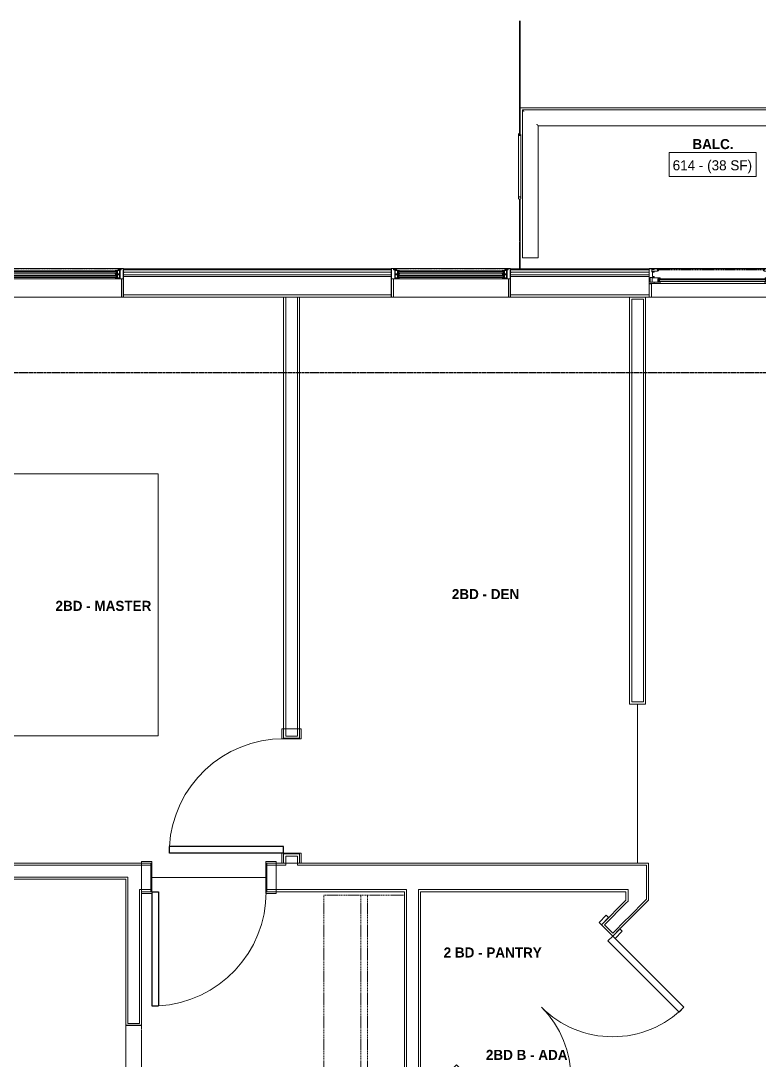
# Model space of a CAD drawing. Header units: inches. Extents: x -4093 to -1777, y 9773 to 12264.
# Drawn here: x -2479.2 to -2259.4, y 11882.4 to 12192 of the extents above; entities that cross this region are included whole.
import ezdxf

# ---------------------------------------------------------------- set-up
doc = ezdxf.new("R2010")
doc.units = ezdxf.units.IN
doc.header["$MEASUREMENT"] = 0
for name, pattern in [('Center 1_4_', [0.53125, 0.25, -0.09375, 0.09375, -0.09375]), ('Dash', [0.25, 0.125, -0.125]), ('Grid Line 1_2_', [0.875, 0.5, -0.125, 0.125, -0.125]), ('Hidden 1_8_', [0.1875, 0.125, -0.0625]), ('Overhead', [0.15625, 0.09375, -0.0625])]:
    doc.linetypes.add(name, pattern=pattern)
for name, color, linetype, lineweight in [('0-1', 7, 'Continuous', 5), ('0-2', 7, 'Continuous', 9), ('A-AREA-IDEN', 2, 'Continuous', 9), ('A-DETL-CNTR', 5, 'Center 1_4_', 9), ('A-DETL-GENF', 92, 'Continuous', 18), ('A-DETL-GENF-2', 92, 'Continuous', 9), ('A-DETL-GENF-HDLN', 1, 'Dash', 9), ('A-DETL-HDLN', 90, 'Hidden 1_8_', 9), ('A-DETL-MEDM-1', 10, 'Continuous', 30), ('A-DETL-MEDM-2', 33, 'Overhead', 9), ('A-DOOR', 31, 'Continuous', 18), ('A-DOOR-1', 7, 'Continuous', 9), ('A-DOOR-2', 10, 'Continuous', 30), ('A-DOOR-3', 31, 'Overhead', 9), ('A-DOOR-4', 31, 'Continuous', 9), ('A-DOOR-FRAM-2', 31, 'Continuous', 9), ('A-FLOR-1', 7, 'Continuous', 9), ('A-FLOR-2', 192, 'Continuous', 9), ('A-FLOR-HRAL', 11, 'Continuous', 9), ('A-GLAZ', 151, 'Continuous', 18), ('A-GLAZ-1', 151, 'Continuous', 9), ('A-GLAZ-2', 151, 'Continuous', 30), ('A-WALL', 113, 'Continuous', 18), ('A-WALL-1', 7, 'Continuous', 9), ('A-WALL-2', 250, 'Continuous', 18), ('A-WALL-3', 113, 'Continuous', 9), ('I-FURN-1', 7, 'Continuous', 9), ('I-WALL-1', 7, 'Continuous', 9), ('Q-CASE-HDLN-1', 7, 'Dash', 9), ('S-BEAM', 12, 'Continuous', 9), ('S-GRID-1', 1, 'Grid Line 1_2_', 30)]:
    doc.layers.add(name, color=color, linetype=linetype, lineweight=lineweight)
doc.styles.add('Century Gothic', font='ufonts.com_century-gothic.ttf', dxfattribs={"height": 3})
doc.styles.add('Century Gothic_B', font='GOTHICB.TTF', dxfattribs={"height": 3})

# ---------------------------------------------------------------- blocks, each defined once
blk = doc.blocks.new('Door-Opening - CLEAR OPENING - 34_ x 80_-3928388-BACKGROUND - 2ND FLOOR')
at = {"layer": 'A-DETL-MEDM-1'}
for p, q in [((-17.32, 2.37), (-17.32, -2.38)), ((16.68, -2.38), (16.68, 2.37))]:
    blk.add_line(p, q, dxfattribs=at)
at = {"layer": 'A-DETL-MEDM-2'}
blk.add_line((-17.32, -2.38), (16.68, -2.38), dxfattribs=at)
at = {"layer": 'A-DOOR-3'}
blk.add_line((16.68, 2.37), (-17.32, 2.37), dxfattribs=at)
blk = doc.blocks.new('OD_CW_Closet - OD_CW_Closet-3809433-BACKGROUND - 2ND FLOOR')
at = {"layer": 'Q-CASE-HDLN-1'}
for p, q in [((0.74, -24), (0.74, 0)), ((0.74, 0), (67.55, 0)), ((67.55, 0), (67.55, -24)), ((0.74, -11), (67.55, -11)), ((0.74, -13), (67.55, -13)), ((67.55, -24), (0.74, -24))]:
    blk.add_line(p, q, dxfattribs=at)
blk = doc.blocks.new('SWING - SINGLE - FLUSH - SWING - FLUSH - 2-10 x 6-8 - PRIVACY-4346073-BACKGROUND - 2ND FLOOR')
at = {"layer": 'A-DOOR-1'}
for p, q in [((-17, 4.75), (-20, 4.75)), ((-20, 4.75), (-20, -4.25)), ((-17, -4.25), (-17, 4.75)), ((20, 4.75), (17, 4.75)), ((17, 4.75), (17, -4.25)), ((20, -4.25), (20, 4.75)), ((-20, -4.25), (-17, -4.25)), ((-17, -4.25), (-20, -4.25)), ((-20, -4.25), (-20, -4.75)), ((-20, -4.75), (-17, -4.75)), ((-17, -4.75), (-17, -4.25)), ((17, -4.25), (20, -4.25)), ((20, -4.25), (17, -4.25)), ((17, -4.25), (17, -4.75)), ((17, -4.75), (20, -4.75)), ((20, -4.75), (20, -4.25))]:
    blk.add_line(p, q, dxfattribs=at)
blk.add_arc((17, 4.25), 34.07, 93.3657, 180, dxfattribs=at)
at = {"layer": 'A-DOOR-2'}
for p, q in [((15, 4.25), (15, 38.26)), ((17, 38.26), (15, 38.26)), ((17, 4.25), (17, 38.26)), ((17, 4.25), (15, 4.25))]:
    blk.add_line(p, q, dxfattribs=at)
blk = doc.blocks.new('SWING - SINGLE - FLUSH - SWING - FLUSH - 2-10 x 6-8 - PRIVACY-4346068-BACKGROUND - 2ND FLOOR')
at = {"layer": 'A-DOOR-1'}
for p, q in [((-20, 2.37), (-20, 2.87)), ((-20, 2.87), (-17, 2.87)), ((-20, 2.37), (-17, 2.37)), ((-20, -2.88), (-20, 2.37)), ((-17, 2.37), (-20, 2.37)), ((-17, 2.87), (-17, 2.37)), ((-17, 2.37), (-17, -2.88)), ((17, 2.37), (17, 2.87)), ((17, 2.87), (20, 2.87)), ((17, 2.37), (20, 2.37)), ((17, -2.88), (17, 2.37)), ((20, 2.37), (17, 2.37)), ((20, 2.87), (20, 2.37)), ((20, 2.37), (20, -2.88)), ((-17, -2.88), (-20, -2.88)), ((20, -2.88), (17, -2.88))]:
    blk.add_line(p, q, dxfattribs=at)
blk.add_arc((17, -2.38), 34.07, 180, 266.6343, dxfattribs=at)
at = {"layer": 'A-DOOR-2'}
for p, q in [((15, -2.38), (15, -36.38)), ((17, -2.38), (15, -2.38)), ((17, -2.38), (17, -36.38)), ((17, -36.38), (15, -36.38))]:
    blk.add_line(p, q, dxfattribs=at)
blk = doc.blocks.new('Bed-Standard - King 78_ x 80_-V83-BACKGROUND - 2ND FLOOR')
at = {"layer": 'I-FURN-1'}
for p, q in [((-28.31, 38.08), (-28.31, -41.8)), ((49.69, -41.8), (49.69, 38.08)), ((-25.31, 36.2), (-25.31, 24.2)), ((-25.31, 36.2), (46.69, 36.2)), ((46.69, 36.2), (46.69, 24.2)), ((49.69, 24.2), (-28.31, 17.63)), ((-25.31, 24.2), (46.69, 24.2)), ((-28.31, -41.8), (49.69, -41.8))]:
    blk.add_line(p, q, dxfattribs=at)
blk = doc.blocks.new('SWING - DOUBLE - FLUSH - SWING - DOUBLE - 5-0 x 6-8 - DUMMY-3948979-BACKGROUND - 2ND FLOOR')
at = {"layer": 'A-DOOR-1'}
for p, q in [((-33, 2.375), (-33, 3.375)), ((-33, 3.375), (-30, 3.375)), ((-30, 3.375), (-30, 2.375)), ((30, 2.375), (30, 3.375)), ((30, 3.375), (33, 3.375)), ((33, 3.375), (33, 2.375)), ((-30, 2.375), (-33, 2.375)), ((33, 2.375), (30, 2.375)), ((-33, -2.375), (-30, -2.375)), ((-33, -3.375), (-33, -2.375)), ((-30, -2.375), (-30, -3.375)), ((30, -2.375), (33, -2.375)), ((30, -3.375), (30, -2.375)), ((33, -2.375), (33, -3.375)), ((-30, -3.375), (-33, -3.375)), ((33, -3.375), (30, -3.375))]:
    blk.add_line(p, q, dxfattribs=at)
for centre, start, end in [((-30, -2.375), 270, 0), ((30, -2.375), 180, 270)]:
    blk.add_arc(centre, 30, start, end, dxfattribs=at)
at = {"layer": 'A-DOOR-2'}
for p, q in [((-28, -2.375), (-30, -2.375)), ((-28, -32.375), (-28, -2.375)), ((28, -2.375), (30, -2.375)), ((28, -32.375), (28, -2.375)), ((-30, -3.375), (-30, -32.375)), ((30, -3.375), (30, -32.375)), ((-30, -32.375), (-28, -32.375)), ((30, -32.375), (28, -32.375))]:
    blk.add_line(p, q, dxfattribs=at)
blk = doc.blocks.new('CTR - 1st Phase - Unit Layouts_rvt-1-BACKGROUND - 2ND FLOOR')
at = {"layer": 'A-FLOR-1'}
for p, q in [((-2221.32, 12109.71), (-2291.45, 12109.71)), ((-2295.62, 11941.11), (-2295.62, 11988.52)), ((-2406.25, 11936.86), (-2440.25, 11936.86)), ((-2440.25, 11936.86), (-2406.25, 11936.86))]:
    blk.add_line(p, q, dxfattribs=at)
at = {"layer": 'A-WALL-1'}
for p, q in [((-2396.25, 12109.71), (-2401, 12109.71)), ((-2401, 12109.71), (-2401, 11978.36)), ((-2396.25, 11978.36), (-2396.25, 12109.71)), ((-2297.37, 12109.71), (-2298, 12109.71)), ((-2298, 12109.71), (-2298, 11988.52)), ((-2293.87, 12109.71), (-2297.37, 12109.71)), ((-2293.25, 12109.71), (-2293.87, 12109.71)), ((-2293.25, 11988.52), (-2293.25, 12109.71)), ((-2298, 11988.52), (-2297.37, 11988.52)), ((-2297.37, 11988.52), (-2293.87, 11988.52)), ((-2293.87, 11988.52), (-2293.25, 11988.52)), ((-2401, 11978.36), (-2396.25, 11978.36)), ((-2396.25, 11943.86), (-2401, 11943.86)), ((-2401, 11943.86), (-2401, 11941.11)), ((-2396.25, 11941.11), (-2396.25, 11943.86)), ((-2448, 11941.11), (-2518.37, 11941.11)), ((-2443.87, 11941.11), (-2448, 11941.11)), ((-2443.25, 11941.11), (-2443.87, 11941.11)), ((-2360.87, 11941.11), (-2365, 11941.11)), ((-2360.25, 11941.11), (-2360.87, 11941.11)), ((-2292.95, 11941.11), (-2299.07, 11941.11)), ((-2292.32, 11941.11), (-2292.95, 11941.11)), ((-2292.32, 11930.13), (-2292.32, 11941.11)), ((-2517.37, 11936.36), (-2448, 11936.36)), ((-2448, 11936.36), (-2448, 11892.74)), ((-2443.25, 11892.74), (-2443.25, 11932.61)), ((-2365, 11932.61), (-2365, 11864.17)), ((-2360.25, 11868.92), (-2360.25, 11932.61)), ((-2299.07, 11932.61), (-2299.07, 11930.1)), ((-2299.07, 11930.1), (-2306.39, 11922.78)), ((-2299.07, 11923.38), (-2292.95, 11929.51)), ((-2292.95, 11929.51), (-2292.32, 11930.13)), ((-2303.03, 11919.42), (-2299.07, 11923.38)), ((-2306.39, 11922.78), (-2303.03, 11919.42))]:
    blk.add_line(p, q, dxfattribs=at)
at = {"layer": 'A-WALL-2'}
for p, q in [((-2400.37, 12109.71), (-2400.37, 11978.99)), ((-2396.87, 11978.99), (-2396.87, 12109.71)), ((-2293.87, 12109.09), (-2297.37, 12109.09)), ((-2297.37, 12109.09), (-2297.37, 11989.15)), ((-2293.87, 12109.09), (-2293.87, 11989.15)), ((-2297.37, 11989.15), (-2293.87, 11989.15)), ((-2400.37, 11978.99), (-2398.62, 11978.99)), ((-2398.62, 11978.99), (-2396.87, 11978.99)), ((-2400.37, 11943.24), (-2400.37, 11941.11)), ((-2398.62, 11943.24), (-2400.37, 11943.24)), ((-2396.87, 11943.24), (-2398.62, 11943.24)), ((-2396.87, 11941.11), (-2396.87, 11943.24)), ((-2448, 11940.49), (-2518.37, 11940.49)), ((-2448, 11940.49), (-2447.37, 11940.49)), ((-2447.37, 11940.49), (-2443.87, 11940.49)), ((-2443.87, 11940.49), (-2443.25, 11940.49)), ((-2440.5, 11940.49), (-2443.25, 11940.49)), ((-2400.37, 11940.49), (-2406, 11940.49)), ((-2400.37, 11941.11), (-2400.37, 11940.49)), ((-2396.87, 11941.11), (-2396.87, 11940.49)), ((-2365, 11940.49), (-2396.87, 11940.49)), ((-2365, 11940.49), (-2364.37, 11940.49)), ((-2364.37, 11940.49), (-2360.87, 11940.49)), ((-2360.25, 11940.49), (-2360.87, 11940.49)), ((-2299.07, 11940.49), (-2360.25, 11940.49)), ((-2299.07, 11940.49), (-2298.45, 11940.49)), ((-2298.45, 11940.49), (-2292.95, 11940.49)), ((-2292.95, 11940.49), (-2292.95, 11930.39)), ((-2448, 11936.99), (-2518.37, 11936.99)), ((-2448, 11936.99), (-2447.37, 11936.99)), ((-2447.37, 11936.99), (-2447.37, 11893.36)), ((-2443.87, 11893.36), (-2443.87, 11933.24)), ((-2443.87, 11933.24), (-2443.25, 11933.24)), ((-2440.5, 11933.24), (-2443.25, 11933.24)), ((-2365, 11933.24), (-2406, 11933.24)), ((-2365, 11933.24), (-2364.37, 11933.24)), ((-2364.37, 11864.8), (-2364.37, 11933.24)), ((-2360.87, 11868.3), (-2360.87, 11933.24)), ((-2360.25, 11933.24), (-2360.87, 11933.24)), ((-2299.07, 11933.24), (-2360.25, 11933.24)), ((-2299.07, 11933.24), (-2298.45, 11933.24)), ((-2298.45, 11933.24), (-2298.45, 11929.84)), ((-2298.45, 11929.84), (-2299.07, 11929.22)), ((-2292.95, 11930.39), (-2298.45, 11924.89)), ((-2299.07, 11929.22), (-2305.51, 11922.78)), ((-2303.03, 11920.31), (-2299.07, 11924.27)), ((-2298.45, 11924.89), (-2299.07, 11924.27)), ((-2305.51, 11922.78), (-2304.27, 11921.54)), ((-2304.27, 11921.54), (-2303.03, 11920.31)), ((-2447.37, 11893.36), (-2445.62, 11893.36)), ((-2445.62, 11893.36), (-2443.87, 11893.36))]:
    blk.add_line(p, q, dxfattribs=at)
at = {"layer": 'I-WALL-1'}
for p, q in [((-2440.5, 11941.11), (-2443.25, 11941.11)), ((-2440.5, 11932.61), (-2440.5, 11941.11)), ((-2401, 11941.11), (-2406, 11941.11)), ((-2406, 11941.11), (-2406, 11932.61)), ((-2365, 11941.11), (-2396.25, 11941.11)), ((-2299.07, 11941.11), (-2360.25, 11941.11)), ((-2443.25, 11932.61), (-2440.5, 11932.61)), ((-2406, 11932.61), (-2365, 11932.61)), ((-2360.25, 11932.61), (-2299.07, 11932.61))]:
    blk.add_line(p, q, dxfattribs=at)
at = {"layer": '0-2'}
for name, p, rotation in [('Bed-Standard - King 78_ x 80_-V83-BACKGROUND - 2ND FLOOR', (-2480.17, 12007.38), 89.99999999955911), ('SWING - SINGLE - FLUSH - SWING - FLUSH - 2-10 x 6-8 - PRIVACY-4346068-BACKGROUND - 2ND FLOOR', (-2398.62, 11961.11), 269.9999999999487), ('SWING - SINGLE - FLUSH - SWING - FLUSH - 2-10 x 6-8 - PRIVACY-4346073-BACKGROUND - 2ND FLOOR', (-2423.25, 11936.86), 180), ('OD_CW_Closet - OD_CW_Closet-3809433-BACKGROUND - 2ND FLOOR', (-2389, 11864.07), 90.0000000000329), ('SWING - DOUBLE - FLUSH - SWING - DOUBLE - 5-0 x 6-8 - DUMMY-3948979-BACKGROUND - 2ND FLOOR', (-2325.92, 11899.89), 45.00000000009266), ('Door-Opening - CLEAR OPENING - 34_ x 80_-3928388-BACKGROUND - 2ND FLOOR', (-2445.62, 11875.42), 270.0000000000279)]:
    blk.add_blockref(name, p, dxfattribs=dict(at, rotation=rotation))
blk = doc.blocks.new('CTR - 1st Phase - Structure_rvt-1-BACKGROUND - 2ND FLOOR')
at = {"layer": 'S-GRID-1'}
blk.add_line((-1777.25, 12087.19), (-4076.95, 12087.19), dxfattribs=at)
blk = doc.blocks.new('Door-Sliding-Marvin-2_Panel_Patio_Door-Essential - RL-MARVIN ESSENTIAL SLIDING - 6_-0_X6_-10_ - 2ND FLOOR-3440611-BACKGROUND - 2ND FLOOR')
at = {"layer": 'A-DETL-GENF'}
for p, q in [((-35.75, 0.19), (-34.25, 0.19)), ((-35.75, -4.28), (-35.75, 0.19)), ((-34.25, 0.19), (-34.25, -0.1)), ((35.75, 0.19), (34.25, 0.19)), ((34.25, 0.19), (34.25, -0.1)), ((35.75, -4.28), (35.75, 0.19)), ((-35.75, -3.08), (-35.91, -3.08)), ((-35.91, -3.19), (-35.91, -3.08)), ((-35.5, -0.25), (-34.39, -0.25)), ((-35.5, -1.63), (-35.5, -0.25)), ((-35.5, -1.63), (-34.25, -1.63)), ((-32.41, -1.94), (-34.81, -1.94)), ((-34.81, -1.94), (-34.81, -3.19)), ((-34.39, -0.25), (-34.25, -0.1)), ((-34.25, -1.63), (-34.25, -1.94)), ((-33.09, -2.13), (-32.34, -2.13)), ((-33.09, -2.88), (-33.09, -2.13)), ((-32.38, -2.88), (-33.09, -2.88)), ((-32.98, -2.13), (-0.77, -2.13)), ((-32.98, -2.27), (-32.98, -2.13)), ((-32.98, -2.27), (-0.77, -2.27)), ((-32.98, -2.72), (-0.77, -2.72)), ((-32.98, -2.72), (-32.98, -2.88)), ((-32.98, -2.88), (-0.77, -2.88)), ((-32.87, -2.72), (-32.87, -2.27)), ((-32.61, -2.72), (-32.61, -2.27)), ((-32.46, -3.19), (-32.38, -2.88)), ((-32.34, -2), (-32.41, -1.94)), ((-32.34, -2.13), (-32.34, -2)), ((-1.41, -2), (-1.34, -1.94)), ((-1.41, -2.13), (-1.41, -2)), ((-0.66, -2.13), (-1.41, -2.13)), ((-1.29, -3.19), (-1.38, -2.88)), ((-1.38, -2.88), (-0.66, -2.88)), ((-1.34, -1.94), (0.87, -1.94)), ((-1.14, -2.72), (-1.14, -2.27)), ((1.34, -0.25), (-0.88, -0.25)), ((-0.88, -0.25), (-0.88, -1.72)), ((-0.88, -1.5), (1.29, -1.5)), ((0.24, -1.82), (-0.88, -1.72)), ((-0.88, -2.72), (-0.88, -2.27)), ((-0.77, -2.27), (-0.77, -2.13)), ((-0.77, -2.72), (-0.77, -2.88)), ((-0.66, -2.88), (-0.66, -2.13)), ((-0.24, -1.58), (-0.43, -1.58)), ((-0.43, -1.58), (-0.43, -1.68)), ((-0.43, -1.68), (0.43, -1.76)), ((-0.24, -1.51), (-0.24, -1.58)), ((-0.24, -1.62), (-0.24, -1.7)), ((-0.24, -1.62), (0.87, -1.72)), ((0.24, -1.82), (0.24, -1.74)), ((0.24, -1.86), (0.43, -1.86)), ((0.24, -1.93), (0.24, -1.86)), ((0.43, -1.86), (0.43, -1.76)), ((0.66, -1.19), (0.66, -0.44)), ((0.66, -0.44), (1.41, -0.44)), ((1.37, -1.19), (0.66, -1.19)), ((0.77, -0.44), (33.04, -0.44)), ((0.77, -0.58), (0.77, -0.44)), ((0.77, -0.58), (33.04, -0.58)), ((0.77, -1.04), (33.04, -1.04)), ((0.77, -1.04), (0.77, -1.19)), ((0.77, -1.19), (33.04, -1.19)), ((0.87, -1.72), (0.87, -3.19)), ((0.88, -1.04), (0.88, -0.58)), ((1.14, -1.04), (1.14, -0.58)), ((1.29, -1.5), (1.37, -1.19)), ((1.41, -0.31), (1.34, -0.25)), ((1.41, -0.44), (1.41, -0.31)), ((32.41, -0.31), (32.47, -0.25)), ((32.41, -0.44), (32.41, -0.31)), ((33.16, -0.44), (32.41, -0.44)), ((32.52, -1.5), (32.44, -1.19)), ((32.44, -1.19), (33.16, -1.19)), ((32.47, -0.25), (34.84, -0.25)), ((34.84, -1.5), (32.52, -1.5)), ((32.68, -1.04), (32.68, -0.58)), ((32.93, -1.04), (32.93, -0.58)), ((33.04, -0.58), (33.04, -0.44)), ((33.04, -1.04), (33.04, -1.19)), ((33.16, -1.19), (33.16, -0.44)), ((34.39, -0.25), (34.25, -0.1)), ((35.5, -1.63), (34.25, -1.63)), ((34.25, -1.63), (34.25, -1.94)), ((34.81, -1.94), (34.25, -1.94)), ((35.5, -0.25), (34.39, -0.25)), ((34.81, -1.94), (34.81, -3.19)), ((34.84, -0.25), (34.84, -1.5)), ((35.5, -1.63), (35.5, -0.25)), ((35.75, -3.08), (35.9, -3.08)), ((35.9, -3.19), (35.9, -3.08)), ((-37.25, -3.19), (-37.25, -3.23)), ((-35.91, -3.19), (-37.25, -3.19)), ((-35.75, -3.23), (-37.25, -3.23)), ((-35, -4.28), (-35.75, -4.28)), ((-34.25, -3.31), (-35, -3.31)), ((-35, -3.31), (-35, -4.28)), ((-34.81, -3.19), (-32.46, -3.19)), ((-34.25, -3.19), (-34.25, -3.31)), ((0.87, -3.19), (-1.29, -3.19)), ((-0.24, -4.05), (-0.24, -3.53)), ((-0.24, -3.53), (1.51, -3.53)), ((0.34, -4.05), (-0.24, -4.05)), ((0.6, -4.36), (0.34, -4.05)), ((1.35, -4.36), (0.6, -4.36)), ((1.35, -4.05), (1.51, -4.05)), ((1.35, -4.05), (1.35, -4.36)), ((1.51, -3.53), (1.51, -3.65)), ((1.51, -3.65), (1.75, -3.65)), ((1.51, -3.69), (1.51, -4.05)), ((1.71, -3.69), (1.51, -3.69)), ((1.64, -3.83), (1.64, -3.94)), ((1.64, -3.83), (1.71, -3.83)), ((1.75, -3.94), (1.64, -3.94)), ((1.71, -3.83), (1.71, -3.69)), ((1.75, -3.65), (1.75, -3.94)), ((33.25, -3.65), (33.01, -3.65)), ((33.01, -3.65), (33.01, -3.94)), ((33.01, -3.94), (33.12, -3.94)), ((33.05, -3.69), (33.25, -3.69)), ((33.05, -3.83), (33.05, -3.69)), ((33.12, -3.83), (33.05, -3.83)), ((33.12, -3.83), (33.12, -3.94)), ((33.25, -3.53), (33.25, -3.65)), ((35, -3.53), (33.25, -3.53)), ((33.25, -3.69), (33.25, -4.05)), ((33.41, -4.05), (33.25, -4.05)), ((33.41, -4.05), (33.41, -4.36)), ((33.41, -4.36), (34.16, -4.36)), ((34.16, -4.36), (34.42, -4.05)), ((34.81, -3.19), (34.25, -3.19)), ((34.25, -3.19), (34.25, -3.31)), ((34.25, -3.31), (35, -3.31)), ((34.42, -4.05), (35, -4.05)), ((35, -3.31), (35, -4.28)), ((35, -4.28), (35.75, -4.28)), ((35.75, -3.23), (37.25, -3.23)), ((35.9, -3.19), (37.25, -3.19)), ((37.25, -3.19), (37.25, -3.23))]:
    blk.add_line(p, q, dxfattribs=at)
at = {"layer": 'A-DETL-GENF-2'}
for p, q in [((-32.87, -2.72), (-32.87, -2.27)), ((-32.61, -2.72), (-32.61, -2.27))]:
    blk.add_line(p, q, dxfattribs=at)
at = {"layer": 'A-DETL-GENF-HDLN'}
blk.add_line((1.75, -3.94), (33.01, -3.94), dxfattribs=at)
at = {"layer": 'A-DOOR'}
for p, q in [((-35.75, 4.19), (-35.06, 4.19)), ((-35.75, 0.22), (-35.75, 4.19)), ((-35.06, 4.19), (-35.06, 0.22)), ((35.06, 4.19), (35.75, 4.19)), ((35.06, 0.22), (35.06, 4.19)), ((35.75, 4.19), (35.75, 0.22)), ((-35.06, 0.22), (-35.75, 0.22)), ((35.75, 0.22), (35.06, 0.22))]:
    blk.add_line(p, q, dxfattribs=at)
at = {"layer": 'A-DOOR-4'}
for p, q in [((-40.68, -4.25), (-40.68, -4.19)), ((-35.75, -4.25), (-40.68, -4.25)), ((-35.75, -4.25), (-35.75, -4.19)), ((35.75, -4.19), (-35.75, -4.19)), ((35.75, -4.25), (-35.75, -4.25)), ((35.75, -4.19), (35.75, -4.25))]:
    blk.add_line(p, q, dxfattribs=at)
at = {"layer": 'A-DOOR-FRAM-2'}
for p, q in [((-35.75, 0.19), (35.75, 0.19)), ((-35.75, -4.28), (-35.75, 0.19)), ((35.75, 0.19), (35.75, -4.28)), ((35.75, -4.28), (-35.75, -4.28))]:
    blk.add_line(p, q, dxfattribs=at)
blk = doc.blocks.new('Window-Double_Hung-Marvin-Essential - 1-WIDE _TEMP LOWER_ ESDH3066-3454270-BACKGROUND - 2ND FLOOR')
at = {"layer": 'A-DETL-GENF'}
for p, q in [((-19.25, 3.23), (-19.25, 3.19)), ((-17.75, 3.23), (-19.25, 3.23)), ((-19.25, 3.19), (-17.9, 3.19)), ((-17.9, 3.19), (-17.9, 3.08)), ((-17.75, 4.28), (-17.16, 4.28)), ((-17.75, 4.28), (-17.75, 1.19)), ((-17.08, 3.87), (-17.16, 4.28)), ((-17.08, 3.87), (-16.19, 3.87)), ((-16.85, 4.25), (-16.85, 3.87)), ((-16.3, 4.25), (-16.85, 4.25)), ((-16.38, 3.77), (-16.72, 3.77)), ((-16.72, 3.77), (-16.72, 1.19)), ((-15.34, 3.69), (-16.56, 3.69)), ((-16.56, 2.75), (-16.56, 3.69)), ((-16.38, 3.87), (-16.38, 3.77)), ((-16.3, 4.01), (-16.3, 4.25)), ((-16.18, 4.01), (-16.3, 4.01)), ((-16.19, 3.97), (-16.1, 3.97)), ((-16.19, 3.87), (-16.19, 3.97)), ((-16.18, 4.22), (-16.1, 4.22)), ((-16.18, 4.22), (-16.18, 4.01)), ((-16.1, 3.97), (-16.1, 4.22)), ((-15.94, 2.87), (-15.94, 3.59)), ((-15.94, 3.59), (-15.28, 3.59)), ((15.84, 3.57), (-15.84, 3.57)), ((-15.84, 2.88), (-15.84, 3.57)), ((15.84, 3.45), (-15.84, 3.45)), ((-15.54, 3.01), (-15.54, 3.45)), ((-15.34, 3.69), (-15.28, 3.63)), ((-15.28, 3.59), (-15.28, 3.63)), ((15.34, 3.69), (15.28, 3.63)), ((15.28, 3.59), (15.28, 3.63)), ((15.94, 3.59), (15.28, 3.59)), ((15.34, 3.69), (16.56, 3.69)), ((15.54, 3.01), (15.54, 3.45)), ((15.84, 2.88), (15.84, 3.57)), ((15.94, 2.87), (15.94, 3.59)), ((16.18, 4.22), (16.1, 4.22)), ((16.1, 3.97), (16.1, 4.22)), ((16.19, 3.97), (16.1, 3.97)), ((16.18, 4.22), (16.18, 4.01)), ((16.18, 4.01), (16.3, 4.01)), ((16.19, 3.87), (16.19, 3.97)), ((17.08, 3.87), (16.19, 3.87)), ((16.3, 4.01), (16.3, 4.25)), ((16.3, 4.25), (16.85, 4.25)), ((16.38, 3.87), (16.38, 3.77)), ((16.38, 3.77), (16.72, 3.77)), ((16.56, 2.75), (16.56, 3.69)), ((16.72, 3.77), (16.72, 1.19)), ((16.85, 4.25), (16.85, 3.87)), ((17.08, 3.87), (17.16, 4.28)), ((17.75, 4.28), (17.16, 4.28)), ((17.75, 4.28), (17.75, 1.19)), ((17.75, 3.23), (19.25, 3.23)), ((17.9, 3.19), (17.9, 3.08)), ((19.25, 3.19), (17.9, 3.19)), ((19.25, 3.23), (19.25, 3.19)), ((-17.9, 3.08), (-17.75, 3.08)), ((-16.72, 1.19), (-17.75, 1.19)), ((-16.56, 2.75), (-15.34, 2.75)), ((-15.34, 2.47), (-16.56, 2.47)), ((-16.56, 1.53), (-16.56, 2.47)), ((-16.56, 1.53), (-15.34, 1.53)), ((-15.28, 2.87), (-15.94, 2.87)), ((-15.94, 1.65), (-15.94, 2.37)), ((-15.94, 2.37), (-15.28, 2.37)), ((-15.28, 1.65), (-15.94, 1.65)), ((15.84, 3.01), (-15.84, 3.01)), ((15.84, 2.88), (-15.84, 2.88)), ((15.84, 2.35), (-15.84, 2.35)), ((-15.84, 1.66), (-15.84, 2.35)), ((15.84, 2.23), (-15.84, 2.23)), ((15.84, 1.79), (-15.84, 1.79)), ((15.84, 1.66), (-15.84, 1.66)), ((-15.54, 1.79), (-15.54, 2.23)), ((-15.34, 2.75), (-15.28, 2.81)), ((-15.34, 2.47), (-15.28, 2.41)), ((-15.34, 1.53), (-15.28, 1.59)), ((-15.28, 2.81), (-15.28, 2.87)), ((-15.28, 2.37), (-15.28, 2.41)), ((-15.28, 1.59), (-15.28, 1.65)), ((15.28, 2.81), (15.28, 2.87)), ((15.28, 2.87), (15.94, 2.87)), ((15.34, 2.75), (15.28, 2.81)), ((15.34, 2.47), (15.28, 2.41)), ((15.28, 2.37), (15.28, 2.41)), ((15.94, 2.37), (15.28, 2.37)), ((15.28, 1.59), (15.28, 1.65)), ((15.28, 1.65), (15.94, 1.65)), ((15.34, 1.53), (15.28, 1.59)), ((16.56, 2.75), (15.34, 2.75)), ((15.34, 2.47), (16.56, 2.47)), ((16.56, 1.53), (15.34, 1.53)), ((15.54, 1.79), (15.54, 2.23)), ((15.84, 1.66), (15.84, 2.35)), ((15.94, 1.65), (15.94, 2.37)), ((16.56, 1.53), (16.56, 2.47)), ((16.72, 1.19), (17.75, 1.19)), ((17.9, 3.08), (17.75, 3.08))]:
    blk.add_line(p, q, dxfattribs=at)
at = {"layer": 'A-DETL-GENF-HDLN'}
blk.add_line((16.1, 4.22), (-16.5, 4.22), dxfattribs=at)
at = {"layer": 'A-GLAZ'}
for p, q in [((-17.13, 1.16), (-17.13, -4.19)), ((17.12, -4.19), (17.12, 1.16)), ((-17.13, -4.19), (-17.75, -4.19)), ((17.12, -4.19), (17.75, -4.19))]:
    blk.add_line(p, q, dxfattribs=at)
at = {"layer": 'A-GLAZ-1'}
for p, q in [((17.75, 4.28), (-17.75, 4.28)), ((20.46, 4.25), (17.75, 4.25)), ((17.75, 4.19), (20.46, 4.19)), ((20.46, 4.19), (20.46, 4.25)), ((-17.75, 1.19), (17.75, 1.19)), ((-17.75, -4.19), (17.75, -4.19))]:
    blk.add_line(p, q, dxfattribs=at)
at = {"layer": 'A-GLAZ-2'}
for p, q in [((-17.75, 4.28), (-17.75, 1.19)), ((17.75, 1.19), (17.75, 4.28)), ((-17.75, 1.16), (-17.75, -4.19)), ((17.75, -4.19), (17.75, 1.16))]:
    blk.add_line(p, q, dxfattribs=at)
blk = doc.blocks.new('Railing - Baluster_01-2700443-BACKGROUND - 2ND FLOOR')
at = {"layer": 'A-FLOR-HRAL'}
for p, q in [((-0.59, 1.18), (0.59, 1.18)), ((-0.59, 0.59), (-0.59, 1.18)), ((0.59, 1.18), (0.59, 0.59))]:
    blk.add_line(p, q, dxfattribs=at)
blk = doc.blocks.new('Railing - Railing-3415160-BACKGROUND - 2ND FLOOR')
at = {"layer": 'A-FLOR-HRAL'}
for p, q in [((-2216.35, 12165.45), (-2329.9, 12165.45)), ((-2329.9, 12165.45), (-2329.9, 12121.34)), ((-2216.35, 12121.34), (-2216.35, 12165.45)), ((-2325.17, 12160.73), (-2221.07, 12160.73)), ((-2325.17, 12121.34), (-2325.17, 12160.73)), ((-2221.07, 12160.73), (-2221.07, 12121.34)), ((-2329.43, 12121.34), (-2329.9, 12121.34)), ((-2325.65, 12121.34), (-2329.43, 12121.34)), ((-2325.17, 12121.34), (-2325.65, 12121.34)), ((-2220.6, 12121.34), (-2221.07, 12121.34)), ((-2216.82, 12121.34), (-2220.6, 12121.34)), ((-2216.35, 12121.34), (-2216.82, 12121.34))]:
    blk.add_line(p, q, dxfattribs=at)
for points, knots in [([(-2329.9, 12165.45), (-2329.9, 12165.45), (-2329.89, 12165.44), (-2329.86, 12165.42), (-2329.84, 12165.39), (-2329.81, 12165.36), (-2329.78, 12165.33), (-2329.75, 12165.31), (-2329.71, 12165.27), (-2329.67, 12165.22), (-2329.64, 12165.19), (-2329.6, 12165.15), (-2329.53, 12165.08), (-2329.47, 12165.02), (-2329.43, 12164.98)], [0, 0, 0, 0, 0.166667, 0.25, 0.333333, 0.416667, 0.458333, 0.5, 0.583333, 0.666667, 0.708333, 0.75, 0.833333, 1, 1, 1, 1]), ([(-2216.35, 12165.45), (-2216.35, 12165.45), (-2216.36, 12165.44), (-2216.38, 12165.42), (-2216.41, 12165.39), (-2216.44, 12165.36), (-2216.47, 12165.33), (-2216.49, 12165.31), (-2216.53, 12165.27), (-2216.58, 12165.22), (-2216.61, 12165.19), (-2216.65, 12165.15), (-2216.72, 12165.08), (-2216.78, 12165.02), (-2216.82, 12164.98)], [0, 0, 0, 0, 0.166667, 0.25, 0.333333, 0.416667, 0.458333, 0.5, 0.583333, 0.666667, 0.708333, 0.75, 0.833333, 1, 1, 1, 1]), ([(-2325.65, 12161.2), (-2325.6, 12161.16), (-2325.54, 12161.1), (-2325.47, 12161.02), (-2325.42, 12160.97), (-2325.38, 12160.94), (-2325.35, 12160.9), (-2325.32, 12160.87), (-2325.29, 12160.84), (-2325.26, 12160.82), (-2325.24, 12160.79), (-2325.21, 12160.76), (-2325.18, 12160.74), (-2325.17, 12160.73), (-2325.17, 12160.73)], [0, 0, 0, 0, 0.166667, 0.25, 0.333333, 0.375, 0.416667, 0.5, 0.541667, 0.583333, 0.666667, 0.75, 0.833333, 1, 1, 1, 1]), ([(-2220.6, 12161.2), (-2220.64, 12161.16), (-2220.7, 12161.1), (-2220.78, 12161.02), (-2220.83, 12160.97), (-2220.86, 12160.94), (-2220.9, 12160.9), (-2220.93, 12160.87), (-2220.96, 12160.84), (-2220.98, 12160.82), (-2221.01, 12160.79), (-2221.04, 12160.76), (-2221.07, 12160.74), (-2221.07, 12160.73), (-2221.07, 12160.73)], [0, 0, 0, 0, 0.166667, 0.25, 0.333333, 0.375, 0.416667, 0.5, 0.541667, 0.583333, 0.666667, 0.75, 0.833333, 1, 1, 1, 1])]:
    blk.add_open_spline(points, degree=3, knots=knots, dxfattribs=at)
at = {"rotation": 180}
blk.add_blockref('Railing - Baluster_01-2700443-BACKGROUND - 2ND FLOOR', (-2218.71, 12121.93), dxfattribs=at)
blk = doc.blocks.new('Walls 11 - Walls 1-3286647-BACKGROUND - 2ND FLOOR')
at = {"layer": 'S-BEAM'}
for p, q in [((-2331.1, 12158.13), (-2331.1, 12139.19)), ((-2330.35, 12139.19), (-2330.35, 12158.13))]:
    blk.add_line(p, q, dxfattribs=at)
at = {"layer": 'S-BEAM', "flags": 128}
for points in [[(-2330.35, 12139.19), (-2330.36, 12139.29), (-2330.4, 12139.38), (-2330.45, 12139.46), (-2330.51, 12139.52), (-2330.59, 12139.57), (-2330.68, 12139.59), (-2330.77, 12139.59), (-2330.86, 12139.57), (-2330.94, 12139.52), (-2331.01, 12139.46), (-2331.06, 12139.38), (-2331.09, 12139.29), (-2331.1, 12139.19)], [(-2331.1, 12139.19), (-2331.09, 12139.09), (-2331.06, 12139), (-2331.01, 12138.92), (-2330.94, 12138.86), (-2330.86, 12138.82), (-2330.77, 12138.79), (-2330.68, 12138.79), (-2330.59, 12138.82), (-2330.51, 12138.86), (-2330.45, 12138.92), (-2330.4, 12139), (-2330.36, 12139.09), (-2330.35, 12139.19)]]:
    blk.add_lwpolyline(points, dxfattribs=at)
at = {"layer": 'S-BEAM'}
blk.add_ellipse((-2330.73, 12158.13), major_axis=(0.375, 0), ratio=0.93544, start_param=1.047198, end_param=3.141593, dxfattribs=at)

msp = doc.modelspace()

# ---------------------------------------------------------------- linework, layer by layer
at = {"layer": 'A-AREA-IDEN', "flags": 128}
msp.add_lwpolyline([(-2286.17, 12152.77), (-2260.33, 12152.77), (-2260.33, 12145.61), (-2286.17, 12145.61)], close=True, dxfattribs=at)
at = {"layer": 'A-DETL-CNTR'}
for p, q in [((-2330.72, 12157.73), (-2330.72, 12191.98)), ((-2330.72, 12118.15), (-2330.72, 12138.79))]:
    msp.add_line(p, q, dxfattribs=at)
at = {"layer": 'A-DETL-HDLN'}
for p, q in [((-2330.54, 12157.67), (-2330.54, 12191.98)), ((-2330.54, 12118.09), (-2330.54, 12138.85))]:
    msp.add_line(p, q, dxfattribs=at)
at = {"layer": 'A-FLOR-2'}
for p, q in [((-2330.54, 12166.09), (-2330.54, 12158.05)), ((-2215.71, 12166.09), (-2330.54, 12166.09)), ((-2330.54, 12138.85), (-2330.54, 12118.09))]:
    msp.add_line(p, q, dxfattribs=at)
at = {"layer": 'A-WALL'}
for p, q in [((-2368.94, 12117.84), (-2448.64, 12117.84)), ((-2368.94, 12117.09), (-2448.64, 12117.09)), ((-2368.94, 12116.34), (-2448.64, 12116.34)), ((-2368.94, 12115.84), (-2448.64, 12115.84)), ((-2292.14, 12117.84), (-2333.44, 12117.84)), ((-2292.14, 12117.09), (-2333.44, 12117.09)), ((-2292.14, 12116.34), (-2333.44, 12116.34)), ((-2292.14, 12115.84), (-2333.44, 12115.84)), ((-2368.94, 12110.34), (-2448.64, 12110.34)), ((-2292.14, 12110.34), (-2333.44, 12110.34))]:
    msp.add_line(p, q, dxfattribs=at)
at = {"layer": 'A-WALL-3'}
for p, q in [((-2448.64, 12115.09), (-2448.64, 12115.06)), ((-2368.94, 12118.09), (-2445.93, 12118.09)), ((-2368.94, 12115.06), (-2368.94, 12115.09)), ((-2333.44, 12115.09), (-2333.44, 12115.06)), ((-2292.14, 12118.09), (-2330.73, 12118.09)), ((-2292.14, 12113.68), (-2292.14, 12113.71)), ((-2448.64, 12109.71), (-2368.94, 12109.71)), ((-2333.44, 12109.71), (-2292.14, 12109.71))]:
    msp.add_line(p, q, dxfattribs=at)

# ---------------------------------------------------------------- block references
at = {"layer": '0-1'}
for name in ['CTR - 1st Phase - Structure_rvt-1-BACKGROUND - 2ND FLOOR', 'CTR - 1st Phase - Unit Layouts_rvt-1-BACKGROUND - 2ND FLOOR']:
    msp.add_blockref(name, (0, 0), dxfattribs=at)
at = {"layer": 'A-DOOR-4', "rotation": 180}
msp.add_blockref('Door-Sliding-Marvin-2_Panel_Patio_Door-Essential - RL-MARVIN ESSENTIAL SLIDING - 6_-0_X6_-10_ - 2ND FLOOR-3440611-BACKGROUND - 2ND FLOOR', (-2256.39, 12113.9), dxfattribs=at)
at = {"layer": 'A-FLOR-HRAL'}
msp.add_blockref('Railing - Railing-3415160-BACKGROUND - 2ND FLOOR', (0, 0), dxfattribs=at)
at = {"layer": 'A-GLAZ-1'}
for p in [(-2466.39, 12113.9), (-2351.19, 12113.9)]:
    msp.add_blockref('Window-Double_Hung-Marvin-Essential - 1-WIDE _TEMP LOWER_ ESDH3066-3454270-BACKGROUND - 2ND FLOOR', p, dxfattribs=at)
at = {"layer": 'S-BEAM'}
msp.add_blockref('Walls 11 - Walls 1-3286647-BACKGROUND - 2ND FLOOR', (0, 0), dxfattribs=at)

# ---------------------------------------------------------------- texts
at = {"layer": 'A-AREA-IDEN', "char_height": 3, "attachment_point": 1}
for s, insert, width, style in [('BALC.', (-2279.29, 12156.76), 14.544, 'Century Gothic_B'), ('614 - (38 SF)', (-2285.17, 12150.44), 28.785, 'Century Gothic'), ('2BD - DEN', (-2350.91, 12022.75), 24.745, 'Century Gothic_B'), ('2BD - MASTER', (-2468.9, 12019.25), 33.633, 'Century Gothic_B'), ('2 BD - PANTRY', (-2353.34, 11916.03), 34.946, 'Century Gothic_B'), ('2BD B - ADA', (-2340.77, 11885.53), 30.3, 'Century Gothic_B')]:
    msp.add_mtext(s, dxfattribs=dict(at, insert=insert, width=width, style=style))

doc.saveas('drawing.dxf')
